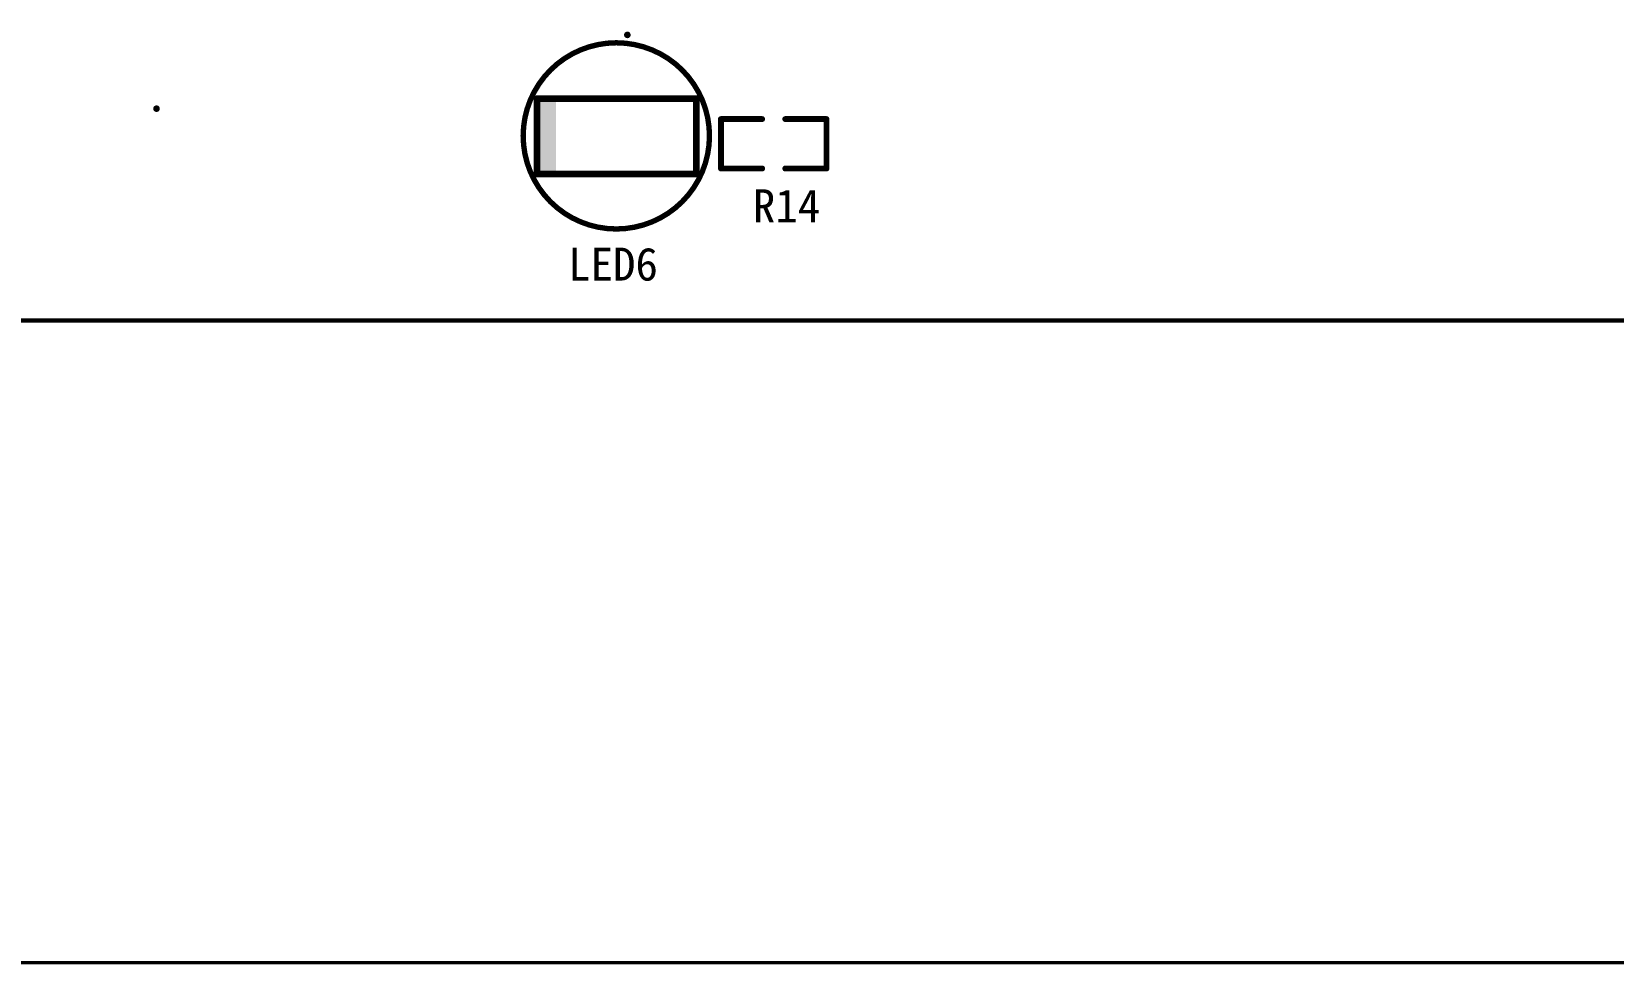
# Model space of a CAD drawing. Extents: x 761 to 1259, y 401 to 597.
# Drawn here: x 898.64 to 946.59, y 501.51 to 529.81 of the extents above; entities that cross this region are included whole.
import ezdxf

# ---------------------------------------------------------------- set-up
doc = ezdxf.new("R2010")
doc.units = 0
doc.header["$MEASUREMENT"] = 0
doc.layers.get('0').update_dxf_attribs({"linetype": 'CONTINUOUS'})
for name, color, linetype in [('BOTTOMOVERLAY', 7, 'CONTINUOUS'), ('KEEPOUTLAYER', 6, 'CONTINUOUS'), ('TOPOVERLAY', 7, 'CONTINUOUS')]:
    doc.layers.add(name, color=color, linetype=linetype)
doc.styles.get("Standard").update_dxf_attribs({"font": ''})
doc.styles.get('Standard').set_extended_font_data('SimSun')

# ---------------------------------------------------------------- blocks, each defined once
blk = doc.blocks.new('0603_117')
at = {"layer": 'TOPOVERLAY', "const_width": 0.178}
for points in [[(-0.75, 1.6), (-0.75, 0.35)], [(-0.75, 1.6), (0.75, 1.6)], [(0.75, 1.6), (0.75, 0.35)], [(-0.75, -0.35), (-0.75, -1.6)], [(0.75, -0.35), (0.75, -1.6)], [(-0.75, -1.6), (0.75, -1.6)]]:
    blk.add_lwpolyline(points, dxfattribs=at)
at = {"layer": 'TOPOVERLAY', "const_width": 0.0889}
for points in [[(-0.794, 1.6, 1), (-0.706, 1.6, 1)], [(-0.794, 1.6, 1), (-0.706, 1.6, 1)], [(0.706, 1.6, 1), (0.794, 1.6, 1)], [(0.706, 1.6, 1), (0.794, 1.6, 1)], [(-0.794, 0.35, 1), (-0.706, 0.35, 1)], [(0.706, 0.35, 1), (0.794, 0.35, 1)], [(-0.794, -0.35, 1), (-0.706, -0.35, 1)], [(0.706, -0.35, 1), (0.794, -0.35, 1)], [(-0.794, -1.6, 1), (-0.706, -1.6, 1)], [(-0.794, -1.6, 1), (-0.706, -1.6, 1)], [(0.706, -1.6, 1), (0.794, -1.6, 1)], [(0.706, -1.6, 1), (0.794, -1.6, 1)]]:
    blk.add_lwpolyline(points, format="xyb", close=True, dxfattribs=at)
blk = doc.blocks.new('0805LED_140')
at = {"layer": 'TOPOVERLAY', "const_width": 0.203}
for points in [[(-2.591, 1.149), (-0.686, 1.149)], [(-2.591, -1.137), (-2.591, 1.149)], [(-0.686, 1.149), (0.33, 1.149)], [(0.33, 1.149), (2.235, 1.149)], [(2.235, -1.137), (2.235, 1.149)], [(-2.591, -1.137), (-0.686, -1.137)], [(-0.686, -1.137), (0.33, -1.137)], [(0.33, -1.137), (2.235, -1.137)]]:
    blk.add_lwpolyline(points, dxfattribs=at)
at = {"layer": 'TOPOVERLAY', "const_width": 0.102}
for points in [[(-2.642, 1.149, 1), (-2.54, 1.149, 1)], [(-2.642, 1.149, 1), (-2.54, 1.149, 1)], [(-0.737, 1.149, 1), (-0.635, 1.149, 1)], [(-0.737, 1.149, 1), (-0.635, 1.149, 1)], [(0.279, 1.149, 1), (0.381, 1.149, 1)], [(0.279, 1.149, 1), (0.381, 1.149, 1)], [(2.184, 1.149, 1), (2.286, 1.149, 1)], [(2.184, 1.149, 1), (2.286, 1.149, 1)], [(-2.642, -1.137, 1), (-2.54, -1.137, 1)], [(-2.642, -1.137, 1), (-2.54, -1.137, 1)], [(-0.737, -1.137, 1), (-0.635, -1.137, 1)], [(-0.737, -1.137, 1), (-0.635, -1.137, 1)], [(0.279, -1.137, 1), (0.381, -1.137, 1)], [(0.279, -1.137, 1), (0.381, -1.137, 1)], [(2.184, -1.137, 1), (2.286, -1.137, 1)], [(2.184, -1.137, 1), (2.286, -1.137, 1)]]:
    blk.add_lwpolyline(points, format="xyb", close=True, dxfattribs=at)
at = {"layer": 'TOPOVERLAY'}
blk.add_solid([(-2.576, -1.137), (-2.017, -1.137), (-2.576, 1.149), (-2.017, 1.149)], dxfattribs=at)

msp = doc.modelspace()

# ---------------------------------------------------------------- linework, layer by layer
at = {"layer": 'BOTTOMOVERLAY', "const_width": 0.1}
for points in [[(916.676, 529.749, 1), (916.726, 529.663, 1)], [(916.676, 529.749, 1), (916.726, 529.663, 1)], [(902.402, 527.512, 1), (902.452, 527.426, 1)], [(902.402, 527.512, 1), (902.452, 527.426, 1)]]:
    msp.add_lwpolyline(points, format="xyb", close=True, dxfattribs=at)
at = {"layer": 'KEEPOUTLAYER'}
for points, const_width in [([(802.266, 521.043), (1137.266, 521.043)], 0.127), ([(1137.209, 501.56), (802.209, 501.56)], 0.1)]:
    msp.add_lwpolyline(points, dxfattribs=dict(at, const_width=const_width))
at = {"layer": 'TOPOVERLAY'}
for points, const_width in [([(919.208, 526.643, 1), (913.524, 526.643, 1)], 0.127), ([(919.172, 526.643, 1), (913.56, 526.643, 1)], 0.127), ([(913.492, 526.643, 1), (913.556, 526.643, 1)], 0.0635), ([(913.528, 526.643, 1), (913.592, 526.643, 1)], 0.0635), ([(919.141, 526.643, 1), (919.204, 526.643, 1)], 0.0635), ([(919.177, 526.643, 1), (919.24, 526.643, 1)], 0.0635)]:
    msp.add_lwpolyline(points, format="xyb", close=True, dxfattribs=dict(at, const_width=const_width))

# ---------------------------------------------------------------- block references
msp.add_blockref('0805LED_140', (916.555, 526.624))
at = {"rotation": 270}
msp.add_blockref('0603_117', (921.138, 526.403), dxfattribs=at)

# ---------------------------------------------------------------- texts
at = {"layer": 'TOPOVERLAY'}
for s, p in [('R14', (920.506, 524.023)), ('LED6', (914.906, 522.253))]:
    msp.add_text(s, height=1, rotation=360, dxfattribs=at).set_placement(p)

doc.saveas('drawing.dxf')
